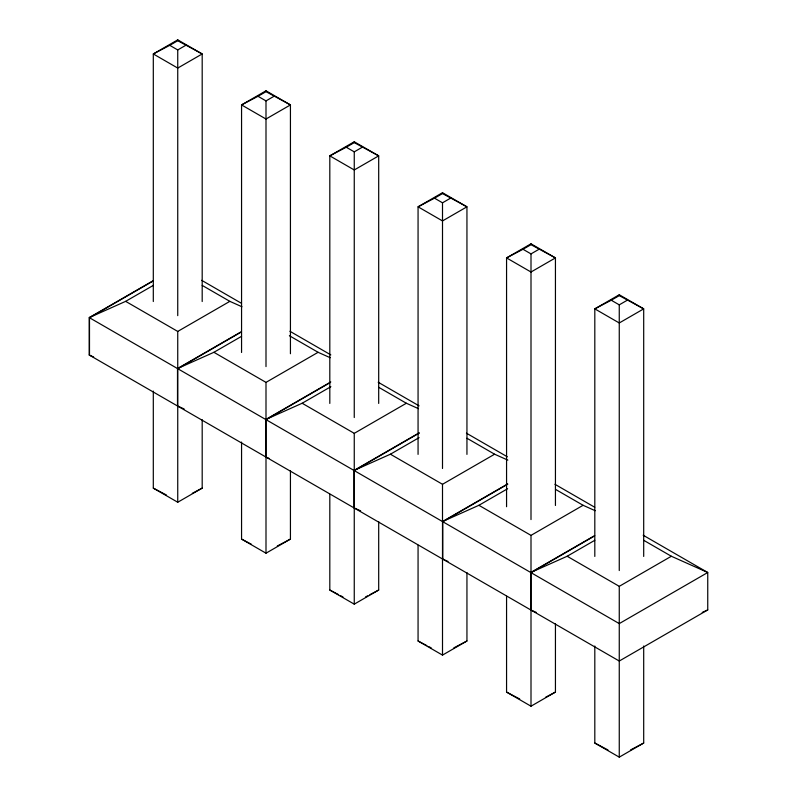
<?xml version="1.0" encoding="UTF-8"?>
<svg xmlns="http://www.w3.org/2000/svg" width="797" height="797" viewBox="0 0 797 797"><rect width="100%" height="100%" fill="white"/><g stroke="black" fill="none" stroke-linecap="round" stroke-linejoin="round"><path stroke-width="1.2" d="M202.189 301.525L202.189 53.957L177.741 39.85L153.303 53.957L153.303 301.525M169.751 45.329L177.741 40.717L202.189 53.957L177.741 68.074L153.303 53.957L169.751 45.329L177.741 49.942L185.741 45.329M290.437 353.729L290.437 104.915L265.999 90.798L241.561 104.915L241.561 352.483M258.009 96.288L265.999 91.665L290.437 104.915L265.999 119.022L241.561 104.915L258.009 96.288L265.999 100.9L273.989 96.288M378.695 403.431L378.695 155.863L354.257 141.756L329.809 155.863L329.809 403.431M346.257 147.236L354.257 142.623L378.695 155.863L354.257 169.97L329.809 155.863L346.257 147.236L354.257 151.848L362.246 147.236M153.223 280.674L89.254 317.604L89.254 355.034L619.259 661.032L707.746 609.934L707.746 572.505L643.179 535.225M153.462 280.813L89.493 317.744L89.493 355.173M643.707 540.296L671.353 556.256L707.746 572.505L619.259 623.603L89.254 317.604L125.647 301.356L153.293 285.396M125.647 301.356L177.741 331.432L229.845 301.356L241.979 306.765M466.942 454.39L466.942 206.821L442.504 192.705L418.066 206.821L418.066 454.39M434.514 198.184L442.504 193.571L466.942 206.821L442.504 220.928L418.066 206.821L434.514 198.184L442.504 202.807L450.504 198.184M184.117 408.941L177.502 405.982L177.502 368.563L241.471 331.622M177.741 368.702L240.654 332.379M177.502 368.563L213.905 352.304L241.541 336.344M213.905 352.304L265.999 382.381L318.093 352.304L330.227 357.723M555.439 505.477L555.439 257.909L531.001 243.802L506.563 257.909L506.563 506.723M523.011 249.282L531.001 244.669L555.439 257.909L531.001 272.016L506.563 257.909L523.011 249.282L531.001 253.894L538.991 249.282M269.067 458.414L265.76 456.94L265.76 419.511L330.795 381.962M265.999 419.65L329.968 382.719M265.76 419.511L302.153 403.252L330.865 386.684M153.303 391.098L153.303 488.133L177.741 502.249L202.189 488.133L202.189 419.71M302.153 403.252L354.257 433.339L406.35 403.252L418.485 408.672M643.697 556.436L643.697 308.867L619.259 294.751L594.811 308.867L594.811 556.436M611.259 300.23L619.259 295.617L643.697 308.867L619.259 322.974L594.811 308.867L611.259 300.23L619.259 304.852L627.249 300.23M360.633 510.847L354.007 507.888L354.007 470.459L419.053 432.91M354.257 470.599L419.292 433.05M354.007 470.459L390.41 454.21L419.112 437.633M241.561 442.056L241.561 539.091L265.999 553.198L290.437 539.091L290.437 470.668M390.41 454.21L442.504 484.287L494.608 454.21L507.838 460.118M507.55 484.008L442.504 521.557L478.907 505.298L507.609 488.73M507.789 484.148L442.743 521.696L442.743 559.125M329.809 494.25L329.809 590.039L354.257 604.156L378.695 590.039L378.695 521.617M478.907 505.298L531.001 535.375L583.095 505.298L595.229 510.718M536.271 612.405L530.762 609.934L530.762 572.505L594.731 535.574M531.001 572.644L593.904 536.331M530.762 572.505L567.155 556.256L594.801 540.296M418.066 545.198L418.066 640.997L442.504 655.104L466.942 640.997L466.942 572.575M567.155 556.256L619.259 586.333L671.353 556.256M506.563 596.295L506.563 692.085L531.001 706.202L555.439 692.085L555.439 623.662M594.811 646.008L594.811 743.043L619.259 757.15L643.697 743.043L643.697 646.008M192.316 493.313L202.189 488.133M277.286 545.995L290.437 539.091M365.534 596.943L367.726 595.797M369.918 594.642L378.695 590.039M453.792 647.901L466.942 640.997M545.576 697.265L555.439 692.085M630.537 749.947L643.697 743.043M702.237 612.405L707.746 609.934M89.254 355.034L93.657 357.006M442.504 558.986L448.024 561.447M153.303 488.133L166.463 495.037M241.561 539.091L251.424 544.271M329.809 590.039L338.586 594.642M340.777 595.797L342.969 596.943M418.066 640.997L426.833 645.6M429.025 646.746L431.227 647.901M506.563 692.085L519.714 698.989M594.811 743.043L607.972 749.947M201.661 280.325L241.491 303.318M289.919 331.273L330.815 354.884M378.177 382.231L419.073 405.842M466.424 433.179L507.32 456.791M554.921 484.277L594.741 507.261M202.199 285.396L229.845 301.356M289.391 335.726L318.093 352.304M378.705 387.292L406.35 403.252M466.962 438.25L494.608 454.21M555.459 489.338L583.095 505.298M619.259 294.751L619.259 295.617M619.259 304.852L619.259 570.542M619.259 586.333L619.259 757.15M531.001 243.802L531.001 244.669M531.001 253.894L531.001 519.584M531.001 535.375L531.001 706.202M442.504 192.705L442.504 193.571M442.504 202.807L442.504 468.497M442.504 484.287L442.504 655.104M354.257 141.756L354.257 142.623M354.257 151.848L354.257 417.538M354.257 433.339L354.257 604.156M265.999 90.798L265.999 91.665M265.999 100.9L265.999 366.59M265.999 382.381L265.999 553.198M177.741 39.85L177.741 40.717M177.741 49.942L177.741 315.642M177.741 331.432L177.741 502.249"/></g></svg>
